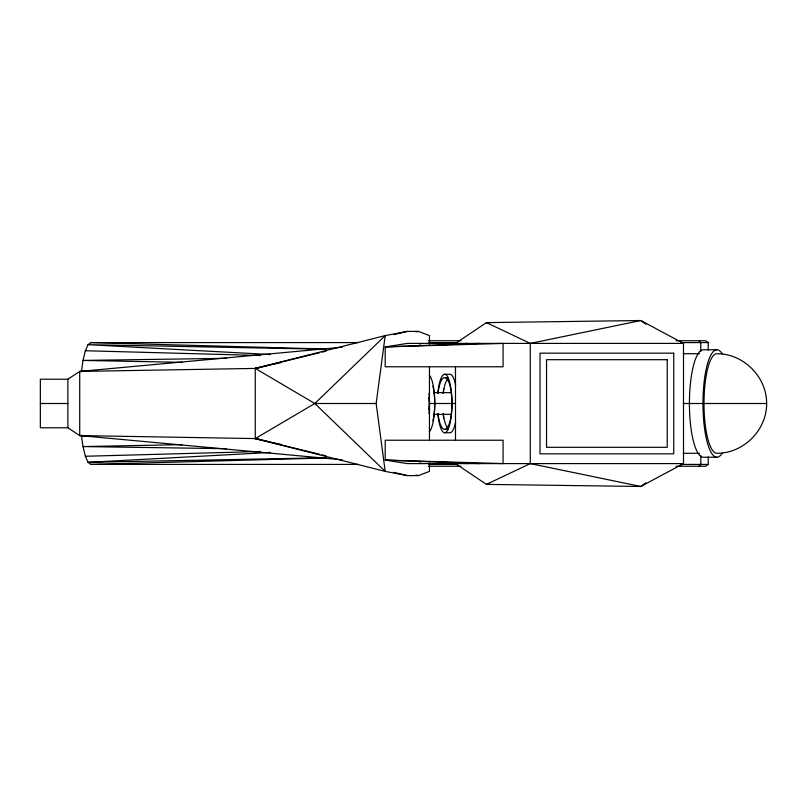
<?xml version="1.0" encoding="UTF-8"?>
<svg xmlns="http://www.w3.org/2000/svg" width="807" height="807" viewBox="0 0 807 807"><rect width="100%" height="100%" fill="white"/><g stroke="black" fill="none" stroke-linecap="round" stroke-linejoin="round"><path stroke-width="1.21" d="M428.931 409.613L429.455 403.5A29.244 7.283 90 0 0 429.021 393.503M766.65 403.5C766.821 430.141 743.519 453.433 716.878 453.272A49.772 12.882 -90 0 1 703.997 403.5A49.772 12.882 90 0 1 716.878 353.728C743.519 353.567 766.821 376.859 766.65 403.5L703.997 403.5M429.455 462.593L429.455 471.399L418.399 475.616L407.333 475.616L385.211 471.399L376.153 403.5L385.211 335.601L407.333 331.384L418.399 331.384L429.455 335.601L429.455 344.407M81.386 371.896L83.02 360.426L85.35 350.742L88.064 344.66L90.969 342.582L358.49 342.582M679.817 466.264L681.179 464.418L708.213 464.418L708.213 456.883M698.912 466.264L700.799 464.418L700.799 455.622M342.37 347.202L79.722 371.422L79.722 435.578L255.264 438.584L314.831 403.5L385.211 335.601L255.264 368.416L79.722 371.422L67.879 379.219L40.35 379.219L40.35 427.781L67.879 427.781L79.722 435.578L342.37 459.798M708.213 464.418L705.691 466.264L676.044 466.264M645.872 482.788L640.808 486.48L486.439 484.392L455.481 463.591L449.287 462.754M449.287 344.246L455.481 343.409L486.439 322.608L640.808 320.52L683.509 343.409L683.509 463.591L640.808 486.48L530.27 463.591L486.439 484.392L488.85 483.766M418.399 463.591L420.608 462.895M271.213 364.794L255.264 368.416L314.831 403.5L385.211 471.399L255.264 438.584L255.264 368.416L319.743 352.709M322.175 352.124L325.826 351.237M393.957 334.643L407.333 331.384M273.664 364.239L281.028 362.565M415.948 331.949L418.399 331.384M488.85 323.234L486.439 322.608L530.27 343.409L640.808 320.52L645.872 324.212M255.264 368.416L261.448 367.246M438.03 414.052A25.925 7.283 90 0 0 444.677 429.425L448.319 428.82A29.244 7.283 90 0 0 451.96 403.5A29.244 7.283 -90 0 0 448.319 378.18L444.677 377.575A25.925 7.283 -90 0 0 438.03 392.948M458.82 344.196L467.384 343.409M270.547 452.455L88.064 462.34L85.35 456.258L83.02 446.574L81.386 435.104M479.277 343.409L385.211 346.919L385.211 366.771L503.074 366.771L503.074 343.409L385.211 346.919L407.333 343.409L683.509 343.409M79.722 371.422L87.237 371.139M85.35 456.258L260.429 451.506M322.75 457.811L88.064 462.34L90.969 464.418L326.421 457.962M182.18 444.647L83.02 446.574L226.495 448.682M226.495 358.318L83.02 360.426L182.18 362.353M428.396 340.736L460.989 340.736M676.044 340.736L705.691 340.736L708.213 342.582L708.213 350.117M428.921 342.582L456.631 342.582M708.213 342.582L681.179 342.582L679.817 340.736M716.878 349.764L703.331 349.764A53.736 13.911 -90 0 0 689.42 403.5A53.736 13.911 -90 0 0 703.331 457.236L716.878 457.236M683.186 353.728L699.548 353.728M444.677 374.256L449.973 374.256A29.244 7.283 90 0 1 455.632 385.09M433.762 392.646L451.305 392.646M40.35 403.5L67.879 403.5M314.831 403.5L376.153 403.5M428.931 397.387L429.455 403.5L455.481 403.5M683.126 403.5L689.228 403.5M689.42 403.5L702.968 403.5A53.736 13.911 -90 0 1 722.204 353.849M433.762 414.354L451.305 414.354M444.677 432.744L449.973 432.744A29.244 7.283 -90 0 0 455.632 421.91M683.186 453.272L699.548 453.272M683.509 463.591L407.333 463.591L385.211 460.081L385.211 440.229L503.074 440.229L503.074 463.591L385.211 460.081L479.277 463.591M90.969 464.418L358.49 464.418M428.921 464.418L456.631 464.418M428.396 466.264L460.989 466.264M322.75 349.189L88.064 344.66L270.547 354.545M85.35 350.742L260.429 355.494M90.969 342.582L326.421 349.038M79.722 435.578L87.237 435.861M458.82 462.804L467.384 463.591M319.743 454.291L255.264 438.584L261.448 439.754M255.264 438.584L271.213 442.206M273.664 442.761L281.028 444.435M415.948 475.051L418.399 475.616M322.175 454.876L325.826 455.763M393.957 472.357L407.333 475.616M418.399 343.409L420.608 344.105M698.912 340.736L700.799 342.582L700.799 351.378M530.27 343.409L530.27 463.591M455.481 366.771L455.481 440.229M429.455 366.771L429.455 440.229M67.879 379.219L67.879 427.781M429.354 375.255A29.244 7.283 90 0 1 434.751 403.5A25.925 7.283 90 0 1 433.783 416.462M432.885 386.139A25.925 7.283 -90 0 1 433.581 389.388M433.783 390.538A25.925 7.283 -90 0 1 434.751 403.5A29.244 7.283 -90 0 1 429.354 431.745M448.319 428.82A29.244 7.283 -90 0 1 437.838 413.497M437.838 393.503A29.244 7.283 90 0 1 448.319 378.18M444.677 377.575A25.925 7.283 90 0 1 451.96 403.5A25.925 7.283 -90 0 1 444.677 429.425M443.325 392.948A25.925 7.283 90 0 1 447.492 379.129M443.134 393.503A29.244 7.283 -90 0 1 443.668 388.883M443.668 418.117A29.244 7.283 90 0 1 443.134 413.497M722.204 453.151A53.736 13.911 -90 0 1 702.968 403.5M429.455 403.5A29.244 7.283 -90 0 1 429.021 413.497M433.581 417.612A25.925 7.283 90 0 1 432.885 420.861M447.492 427.871A25.925 7.283 -90 0 1 443.325 414.052M673.754 353.163L540.024 353.163L540.024 453.837L673.754 453.837L673.754 353.163M667.218 359.69L546.551 359.69L546.551 447.31L667.218 447.31L667.218 359.69"/></g></svg>
